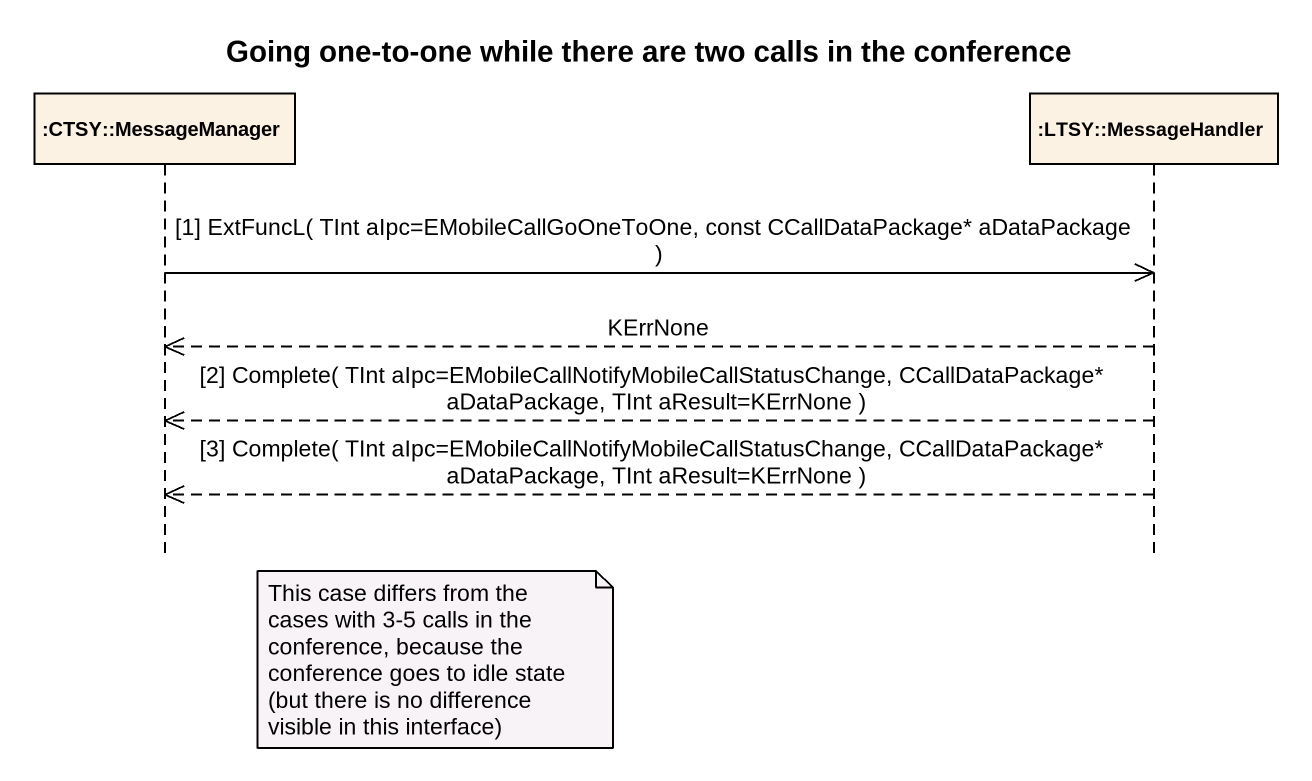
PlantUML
@startuml
title Going one-to-one while there are two calls in the conference
hide footbox
participant ":CTSY::MessageManager" as CTSY_MessageManager
participant ":LTSY::MessageHandler" as LTSY_MessageHandler

CTSY_MessageManager ->> LTSY_MessageHandler : [1] ExtFuncL( TInt aIpc=EMobileCallGoOneToOne, const CCallDataPackage* aDataPackage )
LTSY_MessageHandler -->> CTSY_MessageManager : KErrNone
LTSY_MessageHandler -->> CTSY_MessageManager : [2] Complete( TInt aIpc=EMobileCallNotifyMobileCallStatusChange, CCallDataPackage* aDataPackage, TInt aResult=KErrNone )
LTSY_MessageHandler -->> CTSY_MessageManager : [3] Complete( TInt aIpc=EMobileCallNotifyMobileCallStatusChange, CCallDataPackage* aDataPackage, TInt aResult=KErrNone )
note right of CTSY_MessageManager : This case differs from the cases with 3-5 calls in the conference, because the conference goes to idle state (but there is no difference visible in this interface)
@enduml
